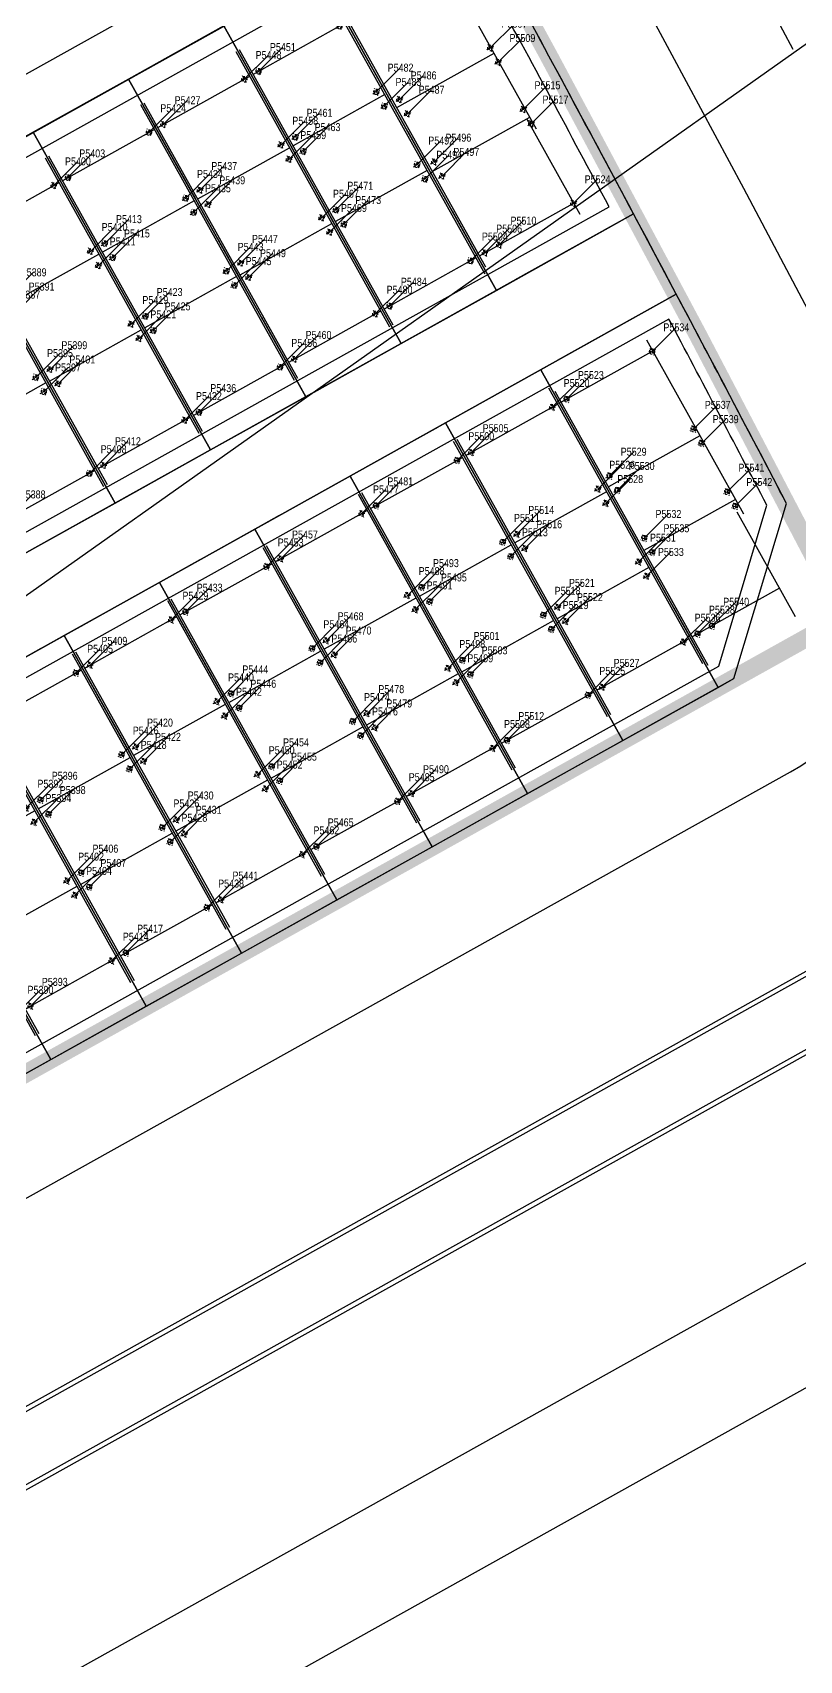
# Model space of a CAD drawing. Header units: millimetres. Extents: x 0 to 571985, y 0 to 2066666.
# Drawn here: x 568721.5 to 568763.6, y 2065516.6 to 2065606.1 of the extents above; entities that cross this region are included whole.
import ezdxf
from ezdxf.enums import TextEntityAlignment as Align
from ezdxf.xclip import XClip

# ---------------------------------------------------------------- set-up
doc = ezdxf.new("R2010")
doc.units = ezdxf.units.MM
for name, pattern in [('ACAD_ISO10W100', [18.5, 12, -3, 0.5, -3]), ('CENTER', [3, 1.5, -0.5, 0.5, -0.5]), ('CENTER2', [1.125, 0.75, -0.125, 0.125, -0.125]), ('HIDDEN', [0.75, 0.5, -0.25]), ('Xref Grid (A1)$0$CENTER2', [1.125, 0.75, -0.125, 0.125, -0.125])]:
    doc.linetypes.add(name, pattern=pattern)
for name, color, linetype in [('01.AXIS', 160, 'CENTER2'), ('BoThamCo', 94, 'Continuous'), ('CDC.01.AXIS', 160, 'CENTER2'), ('ChiaLo', 128, 'CENTER'), ('datOlienke', 42, 'Continuous'), ('ghi_chu', 7, 'Continuous'), ('LogDg', 7, 'Continuous'), ('LoLK', 6, 'Continuous'), ('RANHGIOI', 2, 'HIDDEN'), ('TimDg', 222, 'Continuous'), ('ViaHeS', 32, 'Continuous'), ('Xref Grid (A1)$0$01.AXIS', 160, 'Xref Grid (A1)$0$CENTER2')]:
    doc.layers.add(name, color=color, linetype=linetype)
for name, color, linetype, lineweight in [('A-NET THAY', 125, 'Continuous', 18), ('boDnv', 54, 'Continuous', 25), ('E- RANH GIOI', 1, 'CENTER', 13), ('kata_text', 254, 'Continuous', 30)]:
    doc.layers.add(name, color=color, linetype=linetype, lineweight=lineweight)
doc.layers.add('KCS_Plotter', color=11, linetype='Continuous', plot=False)
doc.styles.add('avantH', font='', dxfattribs={"height": 10})
doc.styles.add('kata_dim', font='vnrms.shx', dxfattribs={"width": 0.66, "oblique": 7})
doc.styles.add('kata_text', font='arial.ttf', dxfattribs={"width": 0.8})
doc.styles.add('rms', font='romans.shx', dxfattribs={"width": 0.7, "bigfont": 'vns.shx'})
doc.styles.get('avantH').set_extended_font_data('.VnAvantH')
doc.linetypes.add('ADL', pattern='A,0.125,-0.15,["++",rms,S=0.5,R=0,X=0,Y=-0.2245],-1.35,1.125', length=2.75)
doc.dimstyles.new('kata_dim_iso', dxfattribs={"dimtxt": 2.5, "dimasz": 1.5, "dimexe": 1.5, "dimexo": 2.5, "dimtad": 1, "dimdec": 0, "dimzin": 0, "dimdsep": 46, "dimtxsty": 'kata_dim', "dimblk": 'kata_block_ArchTick', "dimcen": 0.09, "dimdle": 1.2, "dimclrd": 8, "dimclre": 8, "dimclrt": 3, "dimadec": 0, "dimazin": 0, "dimtfac": 1, "dimtdec": 0, "dimtix": 1, "dimtofl": 0, "dimtmove": 0, "dimatfit": 3, "dimfxl": 3.75, "dimfxlon": 1, "dimtolj": 1, "dimtzin": 0, "dimarcsym": 0})

# ---------------------------------------------------------------- blocks, each defined once
blk = doc.blocks.new('NEN')
at = {"layer": 'boDnv', "color": 10, "linetype": 'ADL', "ltscale": 0.25}
for points in [[(447.024, -28.766, 0.001711), (440.579, -16.796), (434.623, -15.073), (276.129, -103.512), (274.235, -109.654), (280.307, -121.793)], [(453.046, -54.034), (455.698, -45.19, 0.001456), (450.312, -34.947), (283.441, -128.06), (289.631, -140.435), (295.361, -142.147), (300.824, -138.974)]]:
    blk.add_lwpolyline(points, format="xyb", close=True, dxfattribs=at)
at = {"layer": 'BoThamCo'}
blk.add_lwpolyline([(428.718, -3.481), (430.67, 3.334), (425.842, 12.092), (419.062, 14.034), (356.109, -21.094), (354.179, -27.896), (359.052, -36.629), (365.854, -38.559)], close=True, dxfattribs=at)
blk.add_lwpolyline([(460.283, -73.758, 1), (458.578, -70.701), (309.358, -153.965, 0.773158), (310.211, -157.243, 0.127931), (311.064, -157.021)], format="xyb", close=True, dxfattribs=at)
at = {"layer": 'ChiaLo', "ltscale": 5}
for points in [[(431.083, -15.903), (440.828, -33.368)], [(425.843, -18.827), (435.588, -36.292)], [(420.604, -21.751), (430.349, -39.216)], [(415.364, -24.674), (425.109, -42.139)], [(410.125, -27.598), (419.87, -45.063)], [(448.369, -29.161), (362.235, -77.223), (352.49, -59.758)], [(450.717, -33.576), (364.672, -81.589), (374.417, -99.054)], [(443.264, -37.735), (453.01, -55.2)], [(438.025, -40.658), (447.77, -58.123)], [(432.785, -43.582), (442.531, -61.047)], [(427.546, -46.505), (437.291, -63.97)], [(422.306, -49.429), (432.052, -66.894)], [(417.067, -52.353), (426.812, -69.818)], [(411.827, -55.276), (421.573, -72.741)], [(406.588, -58.2), (416.333, -75.665)]]:
    blk.add_lwpolyline(points, dxfattribs=at)
at = {"layer": 'datOlienke'}
for points in [[(448.369, -29.161, 0.001887), (441.258, -15.951), (434.5, -13.997), (275.291, -102.834), (273.162, -109.742), (279.88, -123.176)], [(453.888, -54.71), (456.773, -45.088, 0.001636), (450.717, -33.576), (282.119, -127.653), (288.93, -141.269), (295.49, -143.229), (301.319, -139.843)]]:
    blk.add_lwpolyline(points, format="xyb", close=True, dxfattribs=at)
at = {"layer": 'LogDg'}
for points in [[(34.296, -348.766, -0.124666), (14.114, -339.771, 0.262937), (-5.331, -336.771, -0.009345), (-40.959, -349.473), (-145.868, -384.68, 0.405257), (-155.456, -403.235), (-146.557, -432.72), (-158.046, -436.187), (-166.572, -407.936, 0.423227), (-185.704, -398.049), (-272.077, -427.035, 0.40652), (-277.181, -436.964), (-262.947, -483.397), (-271.552, -486.035), (-285.593, -440.232, 0.421949), (-295.787, -434.992), (-422.26, -477.436, 0.346831), (-427.684, -485.726), (-426.662, -497.249, 0.109851), (-417.21, -527.045), (-422.398, -530.058, -0.109851), (-432.639, -497.779), (-433.194, -491.512, 0.484967), (-443.708, -484.634), (-484.199, -498.222, 0.36701), (-492.228, -511.51), (-484.402, -560.012), (-490.326, -560.967), (-497.433, -516.92, 0.457512), (-512.889, -507.388), (-525.337, -511.314, 0.375227), (-533.554, -524.795, 0.049445), (-523.248, -562.118), (-518.404, -576.577), (-525.515, -578.96), (-530.307, -564.659, -0.044276), (-540.221, -530.036, 0.448349), (-555.614, -520.863), (-568.853, -525.038), (-576.072, -502.149), (-552.391, -494.681, 0.333336), (-544.003, -482.976), (-545.865, -397.305, 0.120559), (-569.998, -307.198), (-621.979, -219.712, 0.334943), (-635.359, -214.239), (-686.931, -227.855), (-689.803, -216.977), (-647.957, -205.93, 0.498191), (-640.704, -188.198), (-654.378, -165.183, -0.144979), (-668.853, -108.061), (-659.845, 118.23, 0.428088), (-671.924, 130.707), (-689.222, 130.58), (-689.305, 141.83), (-670.344, 141.969, 0.400474), (-658.442, 153.492), (-657.828, 168.904), (-656.06, 189.374), (-648.588, 188.728), (-650.341, 168.432), (-650.889, 154.678, 0.425345), (-638.921, 142.201), (-621.613, 142.328, 0.402651), (-609.707, 153.94), (-609.387, 163.859, -0.019867), (-608.227, 179.942), (-606.8, 192.652), (-600.838, 191.983), (-602.264, 179.273, 0.019867), (-603.39, 163.665), (-603.676, 154.802, 0.425871), (-591.594, 142.415), (-548.362, 142.733), (-548.28, 131.483), (-592.887, 131.155, 0.401789), (-604.791, 119.578), (-607.754, 35.571, -0.005984), (-607.983, 30.718, 0.462462), (-599.177, 22.287), (-555.377, 26.801), (-554.762, 20.832), (-603.242, 15.836, 0.355613), (-610.381, 8.689), (-613.794, -24.838, 0.475348), (-605.015, -33.606), (-508.268, -23.636, 0.016072), (-476.806, -19.368, 0.37392), (-470.138, -11.259), (-470.705, 9.348), (-464.707, 9.513), (-464.235, -7.648, 0.461916), (-454.747, -15.288), (-421.581, -8.993, 0.020567), (-382.015, 0.216), (-299.764, 22.963, 0.415004), (-292.798, 35.293), (-296.969, 50.218), (-285.412, 53.448), (-281.218, 38.439, 0.413423), (-268.921, 31.492), (-169.968, 58.858, 0.427702), (-164.496, 69.052), (-169.623, 84.754), (-163.92, 86.616), (-158.479, 69.956, 0.400853), (-148.742, 64.729), (-123.897, 71.6, 0.437327), (-113.795, 91.173), (-114.462, 93.013), (-128.551, 136.154), (-105.736, 143.605), (-91.769, 100.833), (-90.91, 98.466, 0.429754), (-70.957, 89.772, 0.001079), (-63.934, 92.766, 0.001474), (-62.342, 93.454), (-47.534, 99.909, 0.386536), (-43.126, 109.726), (-48.301, 125.574), (-42.598, 127.436), (-38.076, 113.59, 0.442444), (-27.275, 108.739), (111.617, 169.28, 0.414214), (115.754, 179.811), (109.361, 194.478), (114.861, 196.875), (121.255, 182.208, 0.414214), (131.785, 178.071), (252.97, 230.894), (276.872, 241.312), (291.579, 249.057, 0.419837), (295.267, 261.365), (290.95, 269.196), (301.459, 274.99), (306.058, 266.648, 0.408717), (318.136, 263.031), (326.546, 267.464), (332.148, 256.836), (324.233, 252.656, 0.419466), (320.555, 240.352), (397.092, 101.523, 0.433643), (408.413, 98.649), (440.787, 119.386), (444.023, 114.334), (410.428, 92.813, 0.395048), (407.737, 82.215), (451.056, 3.639, -0.005576), (472.219, -35.781, 0.422017), (490.066, -41.118), (502.995, -33.918), (514.672, -54.886), (500.295, -62.892, 0.404193), (495.052, -80.181), (502.502, -94.711), (491.824, -100.186), (485.095, -87.061, 0.424556), (467.192, -81.64), (316.164, -165.913), (307.211, -171.115, 0.396001), (304.075, -181.611), (326.147, -225.742), (318.098, -229.768), (296.726, -187.038, 0.432664), (285.552, -183.699), (178.072, -246.148, 0.389772), (174.86, -256.488), (194.1, -297.126), (188.677, -299.693), (170.231, -260.733, 0.439085), (158.982, -257.239), (145.496, -265.075, -0.013452), (97.701, -291.151, 0.262926), (86.853, -307.563, -0.162068), (76.015, -333.842, 0.270323), (72.318, -353.653), (79.981, -375.074), (57.383, -383.157), (49.72, -361.737, 0.270325), (34.296, -348.766)], [(462.182, -42.484, 0.004173), (446.541, -13.107, 0.41755), (435.613, -9.94), (272.325, -101.054, 0.401037), (269.068, -111.618), (286.084, -145.639, 0.427514), (297.137, -149.047), (456.991, -59.849, 0.406017), (462.182, -42.484)]]:
    blk.add_lwpolyline(points, format="xyb", dxfattribs=at)
for points in [[(231.455, -36.414), (244.888, -63.273, 0.427514), (255.942, -66.68), (417.372, 23.397, 0.412716), (420.48, 34.246), (405.996, 60.518, 0.415712), (395.092, 63.642), (234.712, -25.849, 0.401037)], [(432.824, -4.625, 0.412716), (435.93, 6.222), (431.102, 14.979, 0.415712), (420.198, 18.103), (354.647, -18.474, 0.414214), (351.559, -29.358), (356.432, -38.091, 0.414214), (367.316, -41.178)], [(460.405, -73.976, 1), (458.456, -70.483), (309.236, -153.747, 0.773158), (310.211, -157.493, 0.127931), (311.185, -157.24)]]:
    blk.add_lwpolyline(points, format="xyb", close=True, dxfattribs=at)
at = {"layer": 'LoLK'}
for points in [[(441.258, -15.951), (434.5, -13.997), (431.083, -15.903), (440.828, -33.368), (448.369, -29.161, 0.001887)], [(450.717, -33.576), (443.264, -37.735), (453.01, -55.2), (453.888, -54.71), (456.773, -45.088, 0.001636)]]:
    blk.add_lwpolyline(points, format="xyb", close=True, dxfattribs=at)
for points in [[(431.083, -15.903), (425.843, -18.827), (435.588, -36.292), (440.828, -33.368)], [(425.843, -18.827), (420.604, -21.751), (430.349, -39.216), (435.588, -36.292)], [(420.604, -21.751), (415.364, -24.674), (425.109, -42.139), (430.349, -39.216)], [(415.364, -24.674), (410.125, -27.598), (419.87, -45.063), (425.109, -42.139)], [(410.125, -27.598), (404.885, -30.521), (414.63, -47.986), (419.87, -45.063)], [(443.264, -37.735), (438.025, -40.658), (447.77, -58.123), (453.01, -55.2)], [(438.025, -40.658), (432.785, -43.582), (442.531, -61.047), (447.77, -58.123)], [(432.785, -43.582), (427.546, -46.505), (437.291, -63.97), (442.531, -61.047)], [(427.546, -46.505), (422.306, -49.429), (432.052, -66.894), (437.291, -63.97)], [(422.306, -49.429), (417.067, -52.353), (426.812, -69.818), (432.052, -66.894)], [(417.067, -52.353), (411.827, -55.276), (421.573, -72.741), (426.812, -69.818)], [(411.827, -55.276), (406.588, -58.2), (416.333, -75.665), (421.573, -72.741)], [(406.588, -58.2), (401.348, -61.124), (411.094, -78.589), (416.333, -75.665)]]:
    blk.add_lwpolyline(points, close=True, dxfattribs=at)
at = {"layer": 'RANHGIOI', "color": 1, "ltscale": 9, "const_width": 1}
blk.add_lwpolyline([(460, -51.299, 0.006594), (435.293, -5.051), (303.078, 234.769), (284.672, 225.077), (-55.993, 76.586), (-56.839, 76.223, -0.005137), (-90.743, 62.093), (-377.217, -17.133, -0.020567), (-418.225, -26.678), (-463.443, -35.259, -0.021218), (-506.422, -41.541), (-623.638, -53.62), (-626.464, -70.884, 0.128574), (-620.42, -135.36), (-615.505, -148.86, 0.039408), (-607.143, -167.188), (-594.172, -190.555), (-547.57, -259.493, -0.11987), (-522.704, -326.397), (-507.917, -451.947), (-504.475, -473.277), (-499.271, -471.636), (-50.48, -321.024, 0.050684), (130.425, -239.135), (301.319, -139.843)], format="xyb", close=True, dxfattribs=at)
at = {"layer": 'TimDg', "linetype": 'ACAD_ISO10W100', "ltscale": 0.75}
blk.add_lwpolyline([(283.906, 294.402), (445.802, 0.743, -0.007517), (474.039, -52.348), (508.786, -120.117, 0.000278)], format="xyb", dxfattribs=at)
for points in [[(431.013, 27.573), (246.062, -75.628)], [(446.462, -0.451), (260.371, -104.289)]]:
    blk.add_lwpolyline(points, dxfattribs=at)
at = {"layer": 'ViaHeS', "elevation": 0}
blk.add_lwpolyline([(-483.362, -504.27), (-441.21, -490.124), (-436.029, -493.514), (-435.627, -498.044, 0.109851), (-424.993, -531.564), (-414.615, -525.539, -0.109851), (-423.674, -496.984), (-424.342, -489.445), (-420.001, -483.006), (-295.249, -441.14), (-289.043, -444.33), (-275.854, -487.354), (-258.645, -482.078), (-271.972, -438.601), (-268.698, -432.23), (-181.634, -403.012), (-172.975, -407.486), (-163.79, -437.92), (-140.813, -430.986), (-150.211, -399.847), (-145.597, -390.918), (-39.026, -355.153, 0.008545), (-6.235, -343.522, -0.249193), (12.375, -345.964, 0.09975), (30.772, -354.181, -0.256949), (45.215, -366.957), (51.733, -385.178), (85.63, -373.053), (79.112, -354.831, -0.256949), (82.174, -335.793, 0.136918), (92.607, -310.438, -0.249193), (103.308, -295.017, 0.012659), (148.511, -270.262), (162.157, -262.333), (168.62, -264.341), (185.966, -300.977), (196.811, -295.842), (179.033, -258.291), (181.216, -251.26), (287.384, -189.574), (293.944, -191.534), (314.073, -231.781), (330.172, -223.729), (309.538, -182.474), (311.625, -175.49), (319.134, -171.127), (408.277, -121.386), (412.274, -122.589), (434.351, -165.321), (442.347, -161.19), (420.137, -118.201), (421.38, -114.074), (470.335, -86.758), (479.641, -89.576), (486.485, -102.924), (507.841, -91.973), (500.499, -77.654), (503.421, -68.019), (517.591, -60.128), (500.076, -28.676), (486.971, -35.974), (477.625, -33.17, 0.0056), (456.311, 6.536), (412.324, 86.322), (414.12, 93.398), (444.832, 113.071), (439.977, 120.649), (409.766, 101.296), (403.142, 102.978), (327.714, 239.794), (330.524, 249.193), (334.945, 251.528), (323.749, 272.772), (318.926, 270.23), (309.354, 273.096), (306.713, 277.887), (285.696, 266.299), (288.11, 261.921), (285.295, 252.529), (274.271, 246.724), (129.387, 183.571), (122.806, 186.157), (117.612, 198.074), (106.611, 193.279), (111.806, 181.362), (109.22, 174.781), (26.33, 138.65), (-29.869, 114.154), (-36.004, 116.909), (-39.746, 128.368), (-51.153, 124.642), (-47.055, 112.092), (-50.086, 105.341), (-75.921, 94.08), (-84.511, 97.937), (-100.033, 145.467), (-134.254, 134.292), (-118.657, 86.529), (-123.231, 78.009), (-150.258, 70.535), (-156.629, 73.955), (-161.068, 87.547), (-172.475, 83.822), (-168.207, 70.753), (-171.474, 64.667), (-269.546, 37.545), (-275.711, 41.028), (-279.634, 55.063), (-302.748, 48.603), (-298.843, 34.63), (-302.316, 28.482), (-383.614, 5.999, -0.020567), (-422.7, -3.099), (-456.246, -9.465), (-461.296, -5.399), (-461.708, 9.595), (-473.703, 9.265), (-473.239, -7.637), (-478.028, -13.489, -0.015955), (-508.883, -17.667), (-606.147, -27.691), (-610.614, -23.229), (-607.49, 7.461), (-602.01, 12.947), (-554.455, 17.848), (-555.685, 29.785), (-600.448, 25.172), (-605.043, 29.645, 0.007073), (-604.756, 35.466), (-601.912, 116.095), (-594.665, 123.142), (-548.221, 123.483), (-548.421, 150.733), (-593.42, 150.402), (-600.493, 157.35, -0.027886), (-599.283, 178.939), (-597.857, 191.648), (-609.782, 192.987), (-611.208, 180.277, 0.019867), (-612.385, 163.955), (-612.597, 157.389), (-619.823, 150.342), (-639.316, 150.198), (-646.998, 158.133), (-646.598, 168.196), (-644.852, 188.405), (-659.796, 189.697), (-661.572, 169.14), (-662.014, 158.023), (-670.332, 149.97), (-689.364, 149.83), (-689.163, 122.58), (-671.417, 122.71), (-663.736, 114.776), (-672.6, -107.912, 0.144979), (-657.602, -167.099), (-644.687, -188.836), (-648.335, -197.756), (-691.845, -209.242), (-684.889, -235.59), (-633.86, -222.118), (-622.039, -226.953), (-573.255, -309.058, -0.120474), (-549.614, -397.387), (-547.842, -478.902), (-555.298, -489.306), (-577.876, -496.427), (-567.048, -530.76), (-552.743, -526.248), (-543.713, -531.719, 0.042979), (-533.836, -565.928), (-529.071, -580.151), (-514.848, -575.386), (-519.719, -560.846, -0.045576), (-529.315, -527.166), (-523.005, -516.87), (-508.247, -512.215), (-500.456, -517.02), (-493.287, -561.445), (-481.44, -559.534), (-488.883, -513.408), (-483.362, -504.27)], format="xyb", dxfattribs=at)
at = {"layer": 'ViaHeS'}
blk.add_lwpolyline([(425.842, 12.092), (419.062, 14.034), (356.109, -21.094), (354.179, -27.896), (359.052, -36.629), (365.854, -38.559), (428.718, -3.481), (430.67, 3.334)], close=True, dxfattribs=at)
blk.add_lwpolyline([(441.258, -15.951), (434.5, -13.997), (275.291, -102.834), (273.162, -109.742), (288.93, -141.269), (295.49, -143.229), (301.319, -139.843), (453.888, -54.71), (456.773, -45.088, 0.004151)], format="xyb", close=True, dxfattribs=at)
blk.add_lwpolyline([(450.717, -33.576), (448.369, -29.161), (279.88, -123.176), (282.119, -127.653), (450.717, -33.576)], dxfattribs=at)
at = {"layer": 'ghi_chu', "style": 'avantH'}
blk.add_text('®i ra trôc vinh - h\xadng t©y', height=3.5, rotation=27.84264, dxfattribs=at).set_placement((333.989, 234.055, 0))
at = {"layer": 'ghi_chu', "style": 'avantH', "width": 0.85}
blk.add_text('®\xadêng nguyÔn xu©n linh (míi - qh 24m)', height=3.5, rotation=298.86826, dxfattribs=at).set_placement((360.788, 192.23, 0))
blk = doc.blocks.new('NEN A')
at = {"layer": 'datOlienke'}
for points in [[(7.63, 25, 0.001887), (7.857, 40), (2.908, 45), (-179.409, 45), (-184.635, 40.005), (-185.313, 25)], [(0, 0), (7.208, 6.997, 0.001636), (7.529, 20), (-185.54, 20), (-186.227, 4.791), (-181.454, -0.117), (-174.714, 0)]]:
    blk.add_lwpolyline(points, format="xyb", close=True, dxfattribs=at)
at = {"layer": 'LoLK'}
for points in [[(-25.005, 45), (-31.005, 45), (-31.005, 25), (-25.005, 25)], [(-19.005, 45), (-25.005, 45), (-25.005, 25), (-19.005, 25)], [(-13.005, 45), (-19.005, 45), (-19.005, 25), (-13.005, 25)], [(-7.005, 45), (-13.005, 45), (-13.005, 25), (-7.005, 25)], [(-1.005, 45), (-7.005, 45), (-7.005, 25), (-1.005, 25)], [(-43.005, 20), (-49.005, 20), (-49.005, 0), (-43.005, 0)], [(-37.005, 20), (-43.005, 20), (-43.005, 0), (-37.005, 0)], [(-31.005, 20), (-37.005, 20), (-37.005, 0), (-31.005, 0)], [(-25.005, 20), (-31.005, 20), (-31.005, 0), (-25.005, 0)], [(-19.005, 20), (-25.005, 20), (-25.005, 0), (-19.005, 0)], [(-13.005, 20), (-19.005, 20), (-19.005, 0), (-13.005, 0)], [(-7.005, 20), (-13.005, 20), (-13.005, 0), (-7.005, 0)], [(-1.005, 20), (-7.005, 20), (-7.005, 0), (-1.005, 0)]]:
    blk.add_lwpolyline(points, close=True, dxfattribs=at)
for points in [[(7.857, 40), (2.908, 45), (-1.005, 45), (-1.005, 25), (7.63, 25, 0.001887)], [(7.529, 20), (-1.005, 20), (-1.005, 0), (0, 0), (7.208, 6.997, 0.001636)]]:
    blk.add_lwpolyline(points, format="xyb", close=True, dxfattribs=at)
blk = doc.blocks.new('A$C758D662A')
at = {"linetype": 'HIDDEN', "ltscale": 500}
for radius in [300, 200]:
    blk.add_circle((0, 0), radius, dxfattribs=at)
at = {"layer": 'CDC.01.AXIS', "ltscale": 200}
for p, q in [((437, 0), (-437, 0)), ((0, 437), (0, -437))]:
    blk.add_line(p, q, dxfattribs=at)
blk = doc.blocks.new('pile Plan')
at = {"xscale": 0.5, "yscale": 0.5, "zscale": 0.5}
for p in [(340, 14779), (5440.000004, 14779), (340, 9630), (5440.000004, 9630), (340, 8730), (5440.000004, 8730), (340, 5040), (5440.000004, 5040), (340, 4140), (5440.000004, 4140), (340, -1), (5440.000004, -1)]:
    blk.add_blockref('A$C758D662A', p, dxfattribs=at)
blk = doc.blocks.new('A5 - 2')
at = {"layer": 'Xref Grid (A1)$0$01.AXIS', "ltscale": 500}
for p, q in [((0.11, -1.086), (0.11, -18.434)), ((5.89, -1.086), (5.89, -18.434)), ((0.11, -2.11), (5.89, -2.11)), ((0.11, -7.62), (5.89, -7.62)), ((0.11, -12.39), (5.89, -12.39)), ((0.11, -16.89), (5.89, -16.89))]:
    blk.add_line(p, q, dxfattribs=at)
at = {"xscale": 0.001, "yscale": 0.001, "zscale": 0.001}
blk.add_blockref('pile Plan', (0.11, -16.89), dxfattribs=at)
blk = doc.blocks.new('A1 - 2')
at = {"layer": 'Xref Grid (A1)$0$01.AXIS', "ltscale": 500}
for p, q in [((0.11, -1.086), (0.11, -18.434)), ((5.89, -1.086), (5.89, -18.434)), ((0.11, -2.11), (5.89, -2.11)), ((0.11, -7.62), (5.89, -7.62)), ((0.11, -12.39), (5.89, -12.39)), ((0.11, -16.89), (5.89, -16.89))]:
    blk.add_line(p, q, dxfattribs=at)
at = {"xscale": 0.001, "yscale": 0.001, "zscale": 0.001}
blk.add_blockref('pile Plan', (0.11, -16.89), dxfattribs=at)
blk = doc.blocks.new('AT3 - 2')
at = {"layer": '01.AXIS', "ltscale": 500}
for p, q in [((0.11, -1.395), (0.11, -17.976)), ((6.055, -1.395), (6.055, -7.43)), ((0.11, -2.11), (6.165, -2.11)), ((6.245, -6.668), (6.245, -17.976)), ((0.11, -7.43), (6.245, -7.43)), ((0.11, -11.45), (6.245, -11.45))]:
    blk.add_line(p, q, dxfattribs=at)
at = {"xscale": 0.0005, "yscale": 0.0005, "zscale": 0.0005}
for p in [(0.45, -2.11), (1.35, -2.11), (6.015, -2.11), (6.132, -7.068), (6.132, -7.968), (0.45, -10.86), (6.194, -10.909), (0.45, -11.76), (6.194, -11.809)]:
    blk.add_blockref('A$C758D662A', p, dxfattribs=at)
at = {"xscale": 0.000500000000000001, "yscale": 0.000500000000000001, "zscale": 0.000500000000000001, "rotation": 90.00000000000001}
for p in [(0.45, -6.941), (0.45, -7.84)]:
    blk.add_blockref('A$C758D662A', p, dxfattribs=at)
blk = doc.blocks.new('AT2 - 2')
blk.add_line((0.11, -2.11), (-0.824, -2.11))
at = {"layer": '01.AXIS', "ltscale": 500}
for p, q in [((0.11, -1.402), (0.11, -18.669)), ((5.87, -1.402), (5.87, -12.348)), ((5.98, -2.11), (0.11, -2.11)), ((5.87, -7.43), (0.11, -7.43)), ((5.87, -11.45), (0.11, -11.45)), ((5.61, -12.086), (5.61, -18.669)), ((5.61, -16.89), (0.11, -16.89))]:
    blk.add_line(p, q, dxfattribs=at)
at = {"xscale": 0.0005, "yscale": 0.0005, "zscale": 0.0005}
for p in [(0.45, -2.11), (5.83, -2.11), (5.74, -6.94), (5.74, -7.84), (0.45, -10.86), (5.672, -10.86), (0.45, -11.76), (5.672, -11.76), (0.45, -16.89), (1.35, -16.89)]:
    blk.add_blockref('A$C758D662A', p, dxfattribs=at)
at = {"xscale": 0.0005000000000000033, "yscale": 0.0005000000000000033, "zscale": 0.0005000000000000033, "rotation": 90}
for p in [(0.45, -6.94), (0.45, -7.84)]:
    blk.add_blockref('A$C758D662A', p, dxfattribs=at)
blk = doc.blocks.new('a5 sao - 2')
at = {"layer": 'Xref Grid (A1)$0$01.AXIS', "ltscale": 500}
for p, q in [((-5.89, -1.086), (-5.89, -18.434)), ((-0.11, -1.086), (-0.11, -18.434)), ((-5.89, -2.11), (-0.11, -2.11)), ((-5.89, -7.62), (-0.11, -7.62)), ((-5.89, -12.39), (-0.11, -12.39)), ((-5.89, -16.89), (-0.11, -16.89))]:
    blk.add_line(p, q, dxfattribs=at)
at = {"xscale": 0.001, "yscale": 0.001, "zscale": 0.001}
blk.add_blockref('pile Plan', (-5.89, -16.89), dxfattribs=at)
blk = doc.blocks.new('a1 sao - 2')
at = {"layer": 'Xref Grid (A1)$0$01.AXIS', "ltscale": 500}
for p, q in [((0.11, -1.086), (0.11, -18.434)), ((5.89, -1.086), (5.89, -18.434)), ((0.11, -2.11), (5.89, -2.11)), ((0.11, -7.62), (5.89, -7.62)), ((0.11, -12.39), (5.89, -12.39)), ((0.11, -16.89), (5.89, -16.89))]:
    blk.add_line(p, q, dxfattribs=at)
at = {"xscale": 0.001, "yscale": 0.001, "zscale": 0.001}
blk.add_blockref('pile Plan', (0.11, -16.89), dxfattribs=at)
blk = doc.blocks.new('kata_block_ArchTick')
at = {"color": 8}
blk.add_line((1, 0), (-1, 0), dxfattribs=at)
at = {"color": 8, "const_width": 0.15}
blk.add_lwpolyline([(-0.5, -0.5), (0.5, 0.5)], dxfattribs=at)
blk = doc.blocks.new('*U101')
at = {"color": 0, "ltscale": 0.8, "style": 'kata_text', "width": 0.8}
blk.add_attdef('TEN', text='', height=2.2, dxfattribs=at).set_placement((6.67, 6.67), align=Align.MIDDLE_CENTER)
at = {"color": 0, "ltscale": 0.8, "style": 'kata_text', "width": 0.8, "flags": 1}
blk.add_attdef('CHU_THICH', text='', height=2.2, dxfattribs=at).set_placement((0, 0), align=Align.MIDDLE_CENTER)
at = {"layer": 'Defpoints'}
blk.add_leader([(0, 0), (6.67, 6.67)], dimstyle='kata_dim_iso', override={"dimasz": 0.6, "dimgap": 0.625, "dimtad": 0}, dxfattribs=at)
blk = doc.blocks.new('A$C7EE856B3')
at = {"layer": 'kata_text', "xscale": 0.2, "yscale": 0.2, "zscale": 0.2}
for p, values in [((509.776, -85.734, 0.002), {'TEN': 'P5507'}), ((510.214, -86.52, 0.002), {'TEN': 'P5509'}), ((496.257, -87.457, 0.002), {'TEN': 'P5448'}), ((497.043, -87.019, 0.002), {'TEN': 'P5451'}), ((503.515, -88.15, 0.002), {'TEN': 'P5482'}), ((503.953, -88.936, 0.002), {'TEN': 'P5483'}), ((504.783, -88.576, 0.002), {'TEN': 'P5486'}), ((511.593, -89.118, 0.002), {'TEN': 'P5515'}), ((491.804, -89.942, 0.002), {'TEN': 'P5427'}), ((505.222, -89.362, 0.002), {'TEN': 'P5487'}), ((512.032, -89.904, 0.002), {'TEN': 'P5517'}), ((491.018, -90.381, 0.002), {'TEN': 'P5424'}), ((498.275, -91.073, 0.002), {'TEN': 'P5458'}), ((499.061, -90.635, 0.002), {'TEN': 'P5461'}), ((498.714, -91.859, 0.002), {'TEN': 'P5459'}), ((499.5, -91.421, 0.002), {'TEN': 'P5463'}), ((486.564, -92.866, 0.002), {'TEN': 'P5403'}), ((505.751, -92.158, 0.002), {'TEN': 'P5492'}), ((506.693, -91.999, 0.002), {'TEN': 'P5496'}), ((507.131, -92.784, 0.002), {'TEN': 'P5497'}), ((485.778, -93.304, 0.002), {'TEN': 'P5400'}), ((493.822, -93.558, 0.002), {'TEN': 'P5437'}), ((506.19, -92.944, 0.002), {'TEN': 'P5494'}), ((493.036, -93.997, 0.002), {'TEN': 'P5434'}), ((494.26, -94.344, 0.002), {'TEN': 'P5439'}), ((501.298, -94.643, 0.002), {'TEN': 'P5471'}), ((514.345, -94.291, 0.002), {'TEN': 'P5524'}), ((493.474, -94.783, 0.002), {'TEN': 'P5435'}), ((500.512, -95.082, 0.002), {'TEN': 'P5467'}), ((501.736, -95.429, 0.002), {'TEN': 'P5473'}), ((500.95, -95.867, 0.002), {'TEN': 'P5469'}), ((487.796, -96.921, 0.002), {'TEN': 'P5410'}), ((488.582, -96.482, 0.002), {'TEN': 'P5413'}), ((489.021, -97.268, 0.002), {'TEN': 'P5415'}), ((509.485, -97.003, 0.002), {'TEN': 'P5506'}), ((510.271, -96.564, 0.002), {'TEN': 'P5510'}), ((488.235, -97.706, 0.002), {'TEN': 'P5411'}), ((495.272, -98.005, 0.002), {'TEN': 'P5443'}), ((496.058, -97.567, 0.002), {'TEN': 'P5447'}), ((508.699, -97.44, 0.002), {'TEN': 'P5504'}), ((495.711, -98.791, 0.002), {'TEN': 'P5445'}), ((496.497, -98.353, 0.002), {'TEN': 'P5449'}), ((483.343, -99.406, 0.002), {'TEN': 'P5389'}), ((504.245, -99.925, 0.002), {'TEN': 'P5484'}), ((482.995, -100.63, 0.002), {'TEN': 'P5387'}), ((483.781, -100.192, 0.002), {'TEN': 'P5391'}), ((490.033, -100.929, 0.002), {'TEN': 'P5419'}), ((490.819, -100.49, 0.002), {'TEN': 'P5423'}), ((503.459, -100.364, 0.002), {'TEN': 'P5480'}), ((490.471, -101.715, 0.002), {'TEN': 'P5421'}), ((491.257, -101.276, 0.002), {'TEN': 'P5425'}), ((518.676, -102.432, 0.002), {'TEN': 'P5534'}), ((485.579, -103.414, 0.002), {'TEN': 'P5399'}), ((498.22, -103.287, 0.002), {'TEN': 'P5456'}), ((499.006, -102.849, 0.002), {'TEN': 'P5460'}), ((484.793, -103.852, 0.002), {'TEN': 'P5395'}), ((486.018, -104.2, 0.002), {'TEN': 'P5401'}), ((485.232, -104.638, 0.002), {'TEN': 'P5397'}), ((513.978, -105.054, 0.002), {'TEN': 'P5523'}), ((492.98, -106.211, 0.002), {'TEN': 'P5432'}), ((493.766, -105.773, 0.002), {'TEN': 'P5436'}), ((513.192, -105.493, 0.002), {'TEN': 'P5520'}), ((520.951, -106.694, 0.002), {'TEN': 'P5537'}), ((508.739, -107.978, 0.002), {'TEN': 'P5505'}), ((521.39, -107.48, 0.002), {'TEN': 'P5539'}), ((488.527, -108.696, 0.002), {'TEN': 'P5412'}), ((507.953, -108.417, 0.002), {'TEN': 'P5500'}), ((487.741, -109.135, 0.002), {'TEN': 'P5408'}), ((516.331, -109.272, 0.002), {'TEN': 'P5529'}), ((515.701, -109.99, 0.002), {'TEN': 'P5526'}), ((516.14, -110.776, 0.002), {'TEN': 'P5528'}), ((516.77, -110.058, 0.002), {'TEN': 'P5530'}), ((522.802, -110.15, 0.002), {'TEN': 'P5541'}), ((483.287, -111.62, 0.002), {'TEN': 'P5388'}), ((502.713, -111.341, 0.002), {'TEN': 'P5477'}), ((503.499, -110.902, 0.002), {'TEN': 'P5481'}), ((523.24, -110.936, 0.002), {'TEN': 'P5542'}), ((511.248, -112.475, 0.002), {'TEN': 'P5514'}), ((510.462, -112.913, 0.002), {'TEN': 'P5511'}), ((511.686, -113.261, 0.002), {'TEN': 'P5516'}), ((518.241, -112.695, 0.002), {'TEN': 'P5532'}), ((497.474, -114.264, 0.002), {'TEN': 'P5453'}), ((498.26, -113.826, 0.002), {'TEN': 'P5457'}), ((510.9, -113.699, 0.002), {'TEN': 'P5513'}), ((517.938, -113.998, 0.002), {'TEN': 'P5531'}), ((518.68, -113.481, 0.002), {'TEN': 'P5535'}), ((518.376, -114.784, 0.002), {'TEN': 'P5533'}), ((505.222, -115.837, 0.002), {'TEN': 'P5488'}), ((506.008, -115.398, 0.002), {'TEN': 'P5493'}), ((493.02, -116.749, 0.002), {'TEN': 'P5433'}), ((505.661, -116.623, 0.002), {'TEN': 'P5491'}), ((506.447, -116.184, 0.002), {'TEN': 'P5495'}), ((512.698, -116.922, 0.002), {'TEN': 'P5518'}), ((513.484, -116.483, 0.002), {'TEN': 'P5521'}), ((492.234, -117.188, 0.002), {'TEN': 'P5429'}), ((513.137, -117.707, 0.002), {'TEN': 'P5519'}), ((513.923, -117.269, 0.002), {'TEN': 'P5522'}), ((521.966, -117.522, 0.002), {'TEN': 'P5540'}), ((499.983, -118.761, 0.002), {'TEN': 'P5464'}), ((500.769, -118.322, 0.002), {'TEN': 'P5468'}), ((520.394, -118.4, 0.002), {'TEN': 'P5536'}), ((521.18, -117.961, 0.002), {'TEN': 'P5538'}), ((487.781, -119.673, 0.002), {'TEN': 'P5409'}), ((500.421, -119.546, 0.002), {'TEN': 'P5466'}), ((501.207, -119.108, 0.002), {'TEN': 'P5470'}), ((508.245, -119.407, 0.002), {'TEN': 'P5501'}), ((486.995, -120.111, 0.002), {'TEN': 'P5405'}), ((507.459, -119.845, 0.002), {'TEN': 'P5498'}), ((508.683, -120.193, 0.002), {'TEN': 'P5503'}), ((495.529, -121.246, 0.002), {'TEN': 'P5444'}), ((507.897, -120.631, 0.002), {'TEN': 'P5499'}), ((515.155, -121.324, 0.002), {'TEN': 'P5525'}), ((515.941, -120.885, 0.002), {'TEN': 'P5527'}), ((494.743, -121.684, 0.002), {'TEN': 'P5440'}), ((495.968, -122.032, 0.002), {'TEN': 'P5446'}), ((503.005, -122.33, 0.002), {'TEN': 'P5478'}), ((495.182, -122.47, 0.002), {'TEN': 'P5442'}), ((502.219, -122.769, 0.002), {'TEN': 'P5474'}), ((503.444, -123.116, 0.002), {'TEN': 'P5479'}), ((490.29, -124.169, 0.002), {'TEN': 'P5420'}), ((502.658, -123.555, 0.002), {'TEN': 'P5476'}), ((510.701, -123.809, 0.002), {'TEN': 'P5512'}), ((489.504, -124.608, 0.002), {'TEN': 'P5416'}), ((490.728, -124.955, 0.002), {'TEN': 'P5422'}), ((509.915, -124.247, 0.002), {'TEN': 'P5508'}), ((489.942, -125.394, 0.002), {'TEN': 'P5418'}), ((496.98, -125.692, 0.002), {'TEN': 'P5450'}), ((497.766, -125.254, 0.002), {'TEN': 'P5454'}), ((497.418, -126.478, 0.002), {'TEN': 'P5452'}), ((498.204, -126.04, 0.002), {'TEN': 'P5455'}), ((505.462, -126.732, 0.002), {'TEN': 'P5490'}), ((484.264, -127.531, 0.002), {'TEN': 'P5392'}), ((485.05, -127.093, 0.002), {'TEN': 'P5396'}), ((504.676, -127.171, 0.002), {'TEN': 'P5485'}), ((484.703, -128.317, 0.002), {'TEN': 'P5394'}), ((485.489, -127.879, 0.002), {'TEN': 'P5398'}), ((491.74, -128.616, 0.002), {'TEN': 'P5426'}), ((492.526, -128.177, 0.002), {'TEN': 'P5430'}), ((492.179, -129.402, 0.002), {'TEN': 'P5428'}), ((492.965, -128.963, 0.002), {'TEN': 'P5431'}), ((499.436, -130.094, 0.002), {'TEN': 'P5462'}), ((500.222, -129.656, 0.002), {'TEN': 'P5465'}), ((487.287, -131.101, 0.002), {'TEN': 'P5406'}), ((486.501, -131.54, 0.002), {'TEN': 'P5402'}), ((487.725, -131.887, 0.002), {'TEN': 'P5407'}), ((486.939, -132.326, 0.002), {'TEN': 'P5404'}), ((494.197, -133.018, 0.002), {'TEN': 'P5438'}), ((494.983, -132.58, 0.002), {'TEN': 'P5441'}), ((489.743, -135.503, 0.002), {'TEN': 'P5417'}), ((488.957, -135.942, 0.002), {'TEN': 'P5414'}), ((484.504, -138.427, 0.002), {'TEN': 'P5393'}), ((483.718, -138.865, 0.002), {'TEN': 'P5390'})]:
    blk.add_blockref('*U101', p, dxfattribs=at).add_auto_attribs(values)

msp = doc.modelspace()

# ---------------------------------------------------------------- block references
at = {"layer": 'boDnv', "extrusion": (-2.4685e-06, 4.62064e-06, 1)}
ref = msp.add_blockref('NEN', (568435.985, 2065906.076, 8.141), dxfattribs=at)
XClip(ref).set_block_clipping_path([(139.8082110254, -229.5883792969), (283.7756855394, -107.7363903257)])

# ---------------------------------------------------------------- next in the draw order: linework, layer by layer
at = {"layer": 'KCS_Plotter'}
msp.add_line((568569.707, 2065468.122), (568807.307, 2065636.139), dxfattribs=at)

# ---------------------------------------------------------------- next in the draw order: block references
at = {"layer": 'boDnv', "extrusion": (-2.4685e-06, 4.62064e-06, 1)}
ref = msp.add_blockref('NEN', (568306.127, 2065625.301, 8.141), dxfattribs=at)
XClip(ref).set_block_clipping_path([(271.6948113668, -154.4057308182), (463.651444052, 8.0635878104)])

# ---------------------------------------------------------------- next in the draw order: block references
at = {"layer": 'A-NET THAY', "extrusion": (-2.4685e-06, 4.62064e-06, 1)}
ref = msp.add_blockref('A5 - 2', (568738.912, 2065581.719, 8.141), dxfattribs=dict(at, rotation=29.16129448429453))
XClip(ref).set_block_clipping_path([(-194.6736677126, -18.2825643849), (-27.0472606232, -111.8172450021), (52.1191407433, 30.0593224415), (-115.5072663461, 123.5940030587)])
ref = msp.add_blockref('A1 - 2', (568728.433, 2065575.872, 8.141), dxfattribs=dict(at, rotation=29.16129448429453))
XClip(ref).set_block_clipping_path([(-182.6736677126, -18.2825643858), (-15.0472606232, -111.8172450031), (64.1191407433, 30.0593224405), (-103.5072663461, 123.5940030578)])
ref = msp.add_blockref('A1 - 2', (568728.433, 2065575.872, 8.141), dxfattribs=dict(at, xscale=-1, rotation=29.16129448429455))
XClip(ref).set_block_clipping_path([(182.6736677131, -18.2825643863), (15.0472606239, -111.8172450035), (-64.1191407426, 30.0593224401), (103.5072663466, 123.5940030573)])
ref = msp.add_blockref('A5 - 2', (568738.912, 2065581.719, 8.141), dxfattribs=dict(at, xscale=-1, rotation=29.16129448429455))
XClip(ref).set_block_clipping_path([(194.6736677131, -18.2825643853), (27.0472606239, -111.8172450026), (-52.1191407426, 30.059322441), (115.5072663466, 123.5940030583)])
ref = msp.add_blockref('A5 - 2', (568717.954, 2065570.025, 8.141), dxfattribs=dict(at, rotation=29.16129448429453))
XClip(ref).set_block_clipping_path([(-170.6736677126, -18.2825643858), (-3.0472606232, -111.8172450031), (76.1191407433, 30.0593224405), (-91.5072663461, 123.5940030578)])
ref = msp.add_blockref('A1 - 2', (568707.475, 2065564.178, 8.141), dxfattribs=dict(at, rotation=29.16129448429453))
XClip(ref).set_block_clipping_path([(-158.6736677138, -18.2825643858), (8.9527393756, -111.8172450031), (88.1191407421, 30.0593224405), (-79.5072663473, 123.5940030578)])
ref = msp.add_blockref('A5 - 2', (568717.954, 2065570.025, 8.141), dxfattribs=dict(at, xscale=-1, rotation=29.16129448429455))
XClip(ref).set_block_clipping_path([(170.6736677131, -18.2825643863), (3.0472606239, -111.8172450035), (-76.1191407426, 30.0593224401), (91.5072663466, 123.5940030573)])
ref = msp.add_blockref('A1 - 2', (568749.391, 2065587.567, 8.141), dxfattribs=dict(at, xscale=-1, rotation=29.16129448429455))
XClip(ref).set_block_clipping_path([(206.6736677131, -18.2825643853), (39.0472606239, -111.8172450026), (-40.1191407426, 30.059322441), (127.5072663466, 123.5940030583)])
ref = msp.add_blockref('AT3 - 2', (568746.955, 2065591.933, 8.141), dxfattribs=dict(at, xscale=-1, rotation=209.1612944842945))
XClip(ref).set_block_clipping_path([(-206.6736677126, 23.2825643858), (-39.0472606232, 116.8172450031), (40.1191407433, -25.0593224405), (-127.5072663461, -118.5940030578)])
ref = msp.add_blockref('AT2 - 2', (568749.391, 2065587.567, 8.141), dxfattribs=dict(at, rotation=29.16129448429453))
XClip(ref).set_block_clipping_path([(-206.6736677126, -18.2825643858), (-39.0472606232, -111.8172450031), (40.1191407433, 30.0593224405), (-127.5072663461, 123.5940030578)])
ref = msp.add_blockref('a5 sao - 2', (568741.716, 2065589.009, 8.141), dxfattribs=dict(at, xscale=-1, rotation=209.1612944842945))
XClip(ref).set_block_clipping_path([(-200.6736677126, 23.2825643849), (-33.0472606232, 116.8172450021), (46.1191407433, -25.0593224415), (-121.5072663461, -118.5940030587)])
ref = msp.add_blockref('a1 sao - 2', (568725.997, 2065580.238, 8.141), dxfattribs=dict(at, xscale=-1, rotation=209.1612944842945))
XClip(ref).set_block_clipping_path([(-182.6736677126, 23.2825643858), (-15.0472606232, 116.8172450031), (64.1191407433, -25.0593224405), (-103.5072663461, -118.5940030578)])
ref = msp.add_blockref('a1 sao - 2', (568725.997, 2065580.238, 8.141), dxfattribs=dict(at, rotation=209.1612944842944))
XClip(ref).set_block_clipping_path([(182.6736677135, 23.2825643863), (15.0472606244, 116.8172450033), (-64.1191407423, -25.0593224403), (103.5072663471, -118.5940030576)])
ref = msp.add_blockref('a5 sao - 2', (568731.237, 2065583.162, 8.141), dxfattribs=dict(at, rotation=209.1612944842944))
XClip(ref).set_block_clipping_path([(188.6736677124, 23.2825643853), (21.0472606232, 116.8172450024), (-58.1191407435, -25.0593224412), (109.5072663459, -118.5940030585)])
ref = msp.add_blockref('a1 sao - 2', (568746.955, 2065591.933, 8.141), dxfattribs=dict(at, rotation=209.1612944842944))
XClip(ref).set_block_clipping_path([(206.6736677135, 23.2825643863), (39.0472606244, 116.8172450033), (-40.1191407423, -25.0593224403), (127.5072663471, -118.5940030576)])
at = {"layer": 'E- RANH GIOI'}
ref = msp.add_blockref('A$C7EE856B3', (568236.835, 2065690.997, -0.002), dxfattribs=at)
XClip(ref).set_block_clipping_path([(340.987209129, -220.1017364531), (532.9438418148, -57.6324178251)])
at = {"layer": 'LoLK', "extrusion": (-2.4685e-06, 4.62064e-06, 1)}
ref = msp.add_blockref('NEN A', (568760.015, 2065570.591, 8.141), dxfattribs=dict(at, rotation=29.16129448429453))
XClip(ref).set_block_clipping_path([(-207.6788255416, 1.717435613), (-40.0524184522, -91.8172450042), (39.1139829142, 50.0593224394), (-128.5124241752, 143.5940030566)])

# ---------------------------------------------------------------- next in the draw order: block references
at = {"layer": 'boDnv', "extrusion": (-2.4685e-06, 4.62064e-06, 1)}
ref = msp.add_blockref('NEN', (568346.975, 2065358.322, 8.14), dxfattribs=at)
XClip(ref).set_block_clipping_path([(230.8471072778, -72.8969436616), (422.803739963, 89.5723749669)])

doc.saveas('drawing.dxf')
